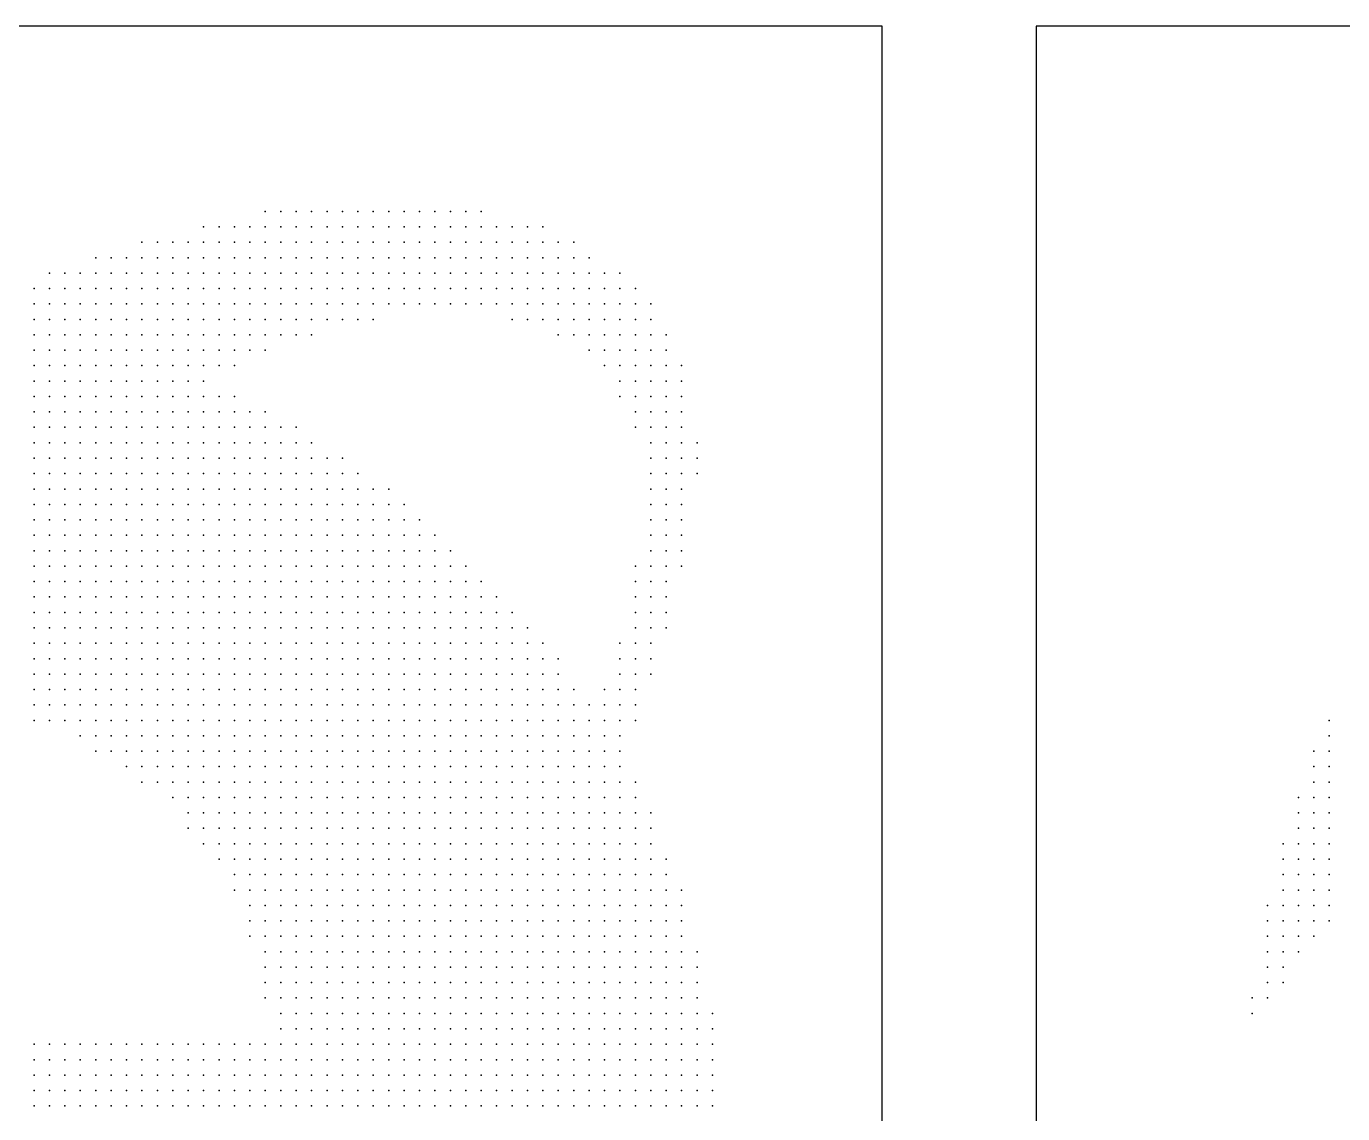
# Model space of a CAD drawing. Header units: millimetres. Extents: x 2848 to 6961, y 1568 to 7914.
# Drawn here: x 3832.8 to 3918.2, y 1649.8 to 1720.3 of the extents above; entities that cross this region are included whole.
import ezdxf

# ---------------------------------------------------------------- set-up
doc = ezdxf.new("R2010")
doc.units = ezdxf.units.MM
doc.header["$PDSIZE"] = -2

msp = doc.modelspace()

# ---------------------------------------------------------------- linework, layer by layer
for points in [[(3748.282, 1580.289), (3888.282, 1580.289), (3888.282, 1720.289), (3748.282, 1720.289)], [(3898.282, 1580.289), (4038.282, 1580.289), (4038.282, 1720.289), (3898.282, 1720.289)]]:
    msp.add_lwpolyline(points, close=True)
at = {"color": 140, "true_color": 0x1fbbec}
for p in [(3848.282, 1708.289), (3849.282, 1708.289), (3850.282, 1708.289), (3851.282, 1708.289), (3852.282, 1708.289), (3853.282, 1708.289), (3854.282, 1708.289), (3855.282, 1708.289), (3856.282, 1708.289), (3857.282, 1708.289), (3858.282, 1708.289), (3859.282, 1708.289), (3860.282, 1708.289), (3861.282, 1708.289), (3862.282, 1708.289), (3844.282, 1707.289), (3845.282, 1707.289), (3846.282, 1707.289), (3847.282, 1707.289), (3848.282, 1707.289), (3849.282, 1707.289), (3850.282, 1707.289), (3851.282, 1707.289), (3852.282, 1707.289), (3853.282, 1707.289), (3854.282, 1707.289), (3855.282, 1707.289), (3856.282, 1707.289), (3857.282, 1707.289), (3858.282, 1707.289), (3859.282, 1707.289), (3860.282, 1707.289), (3861.282, 1707.289), (3862.282, 1707.289), (3863.282, 1707.289), (3864.282, 1707.289), (3865.282, 1707.289), (3866.282, 1707.289), (3840.282, 1706.289), (3841.282, 1706.289), (3842.282, 1706.289), (3843.282, 1706.289), (3844.282, 1706.289), (3845.282, 1706.289), (3846.282, 1706.289), (3847.282, 1706.289), (3848.282, 1706.289), (3849.282, 1706.289), (3850.282, 1706.289), (3851.282, 1706.289), (3852.282, 1706.289), (3853.282, 1706.289), (3854.282, 1706.289), (3855.282, 1706.289), (3856.282, 1706.289), (3857.282, 1706.289), (3858.282, 1706.289), (3859.282, 1706.289), (3860.282, 1706.289), (3861.282, 1706.289), (3862.282, 1706.289), (3863.282, 1706.289), (3864.282, 1706.289), (3865.282, 1706.289), (3866.282, 1706.289), (3867.282, 1706.289), (3868.282, 1706.289), (3837.282, 1705.289), (3838.282, 1705.289), (3839.282, 1705.289), (3840.282, 1705.289), (3841.282, 1705.289), (3842.282, 1705.289), (3843.282, 1705.289), (3844.282, 1705.289), (3845.282, 1705.289), (3846.282, 1705.289), (3847.282, 1705.289), (3848.282, 1705.289), (3849.282, 1705.289), (3850.282, 1705.289), (3851.282, 1705.289), (3852.282, 1705.289), (3853.282, 1705.289), (3854.282, 1705.289), (3855.282, 1705.289), (3856.282, 1705.289), (3857.282, 1705.289), (3858.282, 1705.289), (3859.282, 1705.289), (3860.282, 1705.289), (3861.282, 1705.289), (3862.282, 1705.289), (3863.282, 1705.289), (3864.282, 1705.289), (3865.282, 1705.289), (3866.282, 1705.289), (3867.282, 1705.289), (3868.282, 1705.289), (3869.282, 1705.289), (3834.282, 1704.289), (3835.282, 1704.289), (3836.282, 1704.289), (3837.282, 1704.289), (3838.282, 1704.289), (3839.282, 1704.289), (3840.282, 1704.289), (3841.282, 1704.289), (3842.282, 1704.289), (3843.282, 1704.289), (3844.282, 1704.289), (3845.282, 1704.289), (3846.282, 1704.289), (3847.282, 1704.289), (3848.282, 1704.289), (3849.282, 1704.289), (3850.282, 1704.289), (3851.282, 1704.289), (3852.282, 1704.289), (3853.282, 1704.289), (3854.282, 1704.289), (3855.282, 1704.289), (3856.282, 1704.289), (3857.282, 1704.289), (3858.282, 1704.289), (3859.282, 1704.289), (3860.282, 1704.289), (3861.282, 1704.289), (3862.282, 1704.289), (3863.282, 1704.289), (3864.282, 1704.289), (3865.282, 1704.289), (3866.282, 1704.289), (3867.282, 1704.289), (3868.282, 1704.289), (3869.282, 1704.289), (3870.282, 1704.289), (3871.282, 1704.289), (3833.282, 1703.289), (3834.282, 1703.289), (3835.282, 1703.289), (3836.282, 1703.289), (3837.282, 1703.289), (3838.282, 1703.289), (3839.282, 1703.289), (3840.282, 1703.289), (3841.282, 1703.289), (3842.282, 1703.289), (3843.282, 1703.289), (3844.282, 1703.289), (3845.282, 1703.289), (3846.282, 1703.289), (3847.282, 1703.289), (3848.282, 1703.289), (3849.282, 1703.289), (3850.282, 1703.289), (3851.282, 1703.289), (3852.282, 1703.289), (3853.282, 1703.289), (3854.282, 1703.289), (3855.282, 1703.289), (3856.282, 1703.289), (3857.282, 1703.289), (3858.282, 1703.289), (3859.282, 1703.289), (3860.282, 1703.289), (3861.282, 1703.289), (3862.282, 1703.289), (3863.282, 1703.289), (3864.282, 1703.289), (3865.282, 1703.289), (3866.282, 1703.289), (3867.282, 1703.289), (3868.282, 1703.289), (3869.282, 1703.289), (3870.282, 1703.289), (3871.282, 1703.289), (3872.282, 1703.289), (3833.282, 1702.289), (3834.282, 1702.289), (3835.282, 1702.289), (3836.282, 1702.289), (3837.282, 1702.289), (3838.282, 1702.289), (3839.282, 1702.289), (3840.282, 1702.289), (3841.282, 1702.289), (3842.282, 1702.289), (3843.282, 1702.289), (3844.282, 1702.289), (3845.282, 1702.289), (3846.282, 1702.289), (3847.282, 1702.289), (3848.282, 1702.289), (3849.282, 1702.289), (3850.282, 1702.289), (3851.282, 1702.289), (3852.282, 1702.289), (3853.282, 1702.289), (3854.282, 1702.289), (3855.282, 1702.289), (3856.282, 1702.289), (3857.282, 1702.289), (3858.282, 1702.289), (3859.282, 1702.289), (3860.282, 1702.289), (3861.282, 1702.289), (3862.282, 1702.289), (3863.282, 1702.289), (3864.282, 1702.289), (3865.282, 1702.289), (3866.282, 1702.289), (3867.282, 1702.289), (3868.282, 1702.289), (3869.282, 1702.289), (3870.282, 1702.289), (3871.282, 1702.289), (3872.282, 1702.289), (3873.282, 1702.289), (3833.282, 1701.289), (3834.282, 1701.289), (3835.282, 1701.289), (3836.282, 1701.289), (3837.282, 1701.289), (3838.282, 1701.289), (3839.282, 1701.289), (3840.282, 1701.289), (3841.282, 1701.289), (3842.282, 1701.289), (3843.282, 1701.289), (3844.282, 1701.289), (3845.282, 1701.289), (3846.282, 1701.289), (3847.282, 1701.289), (3848.282, 1701.289), (3849.282, 1701.289), (3850.282, 1701.289), (3851.282, 1701.289), (3852.282, 1701.289), (3853.282, 1701.289), (3854.282, 1701.289), (3855.282, 1701.289), (3864.282, 1701.289), (3865.282, 1701.289), (3866.282, 1701.289), (3867.282, 1701.289), (3868.282, 1701.289), (3869.282, 1701.289), (3870.282, 1701.289), (3871.282, 1701.289), (3872.282, 1701.289), (3873.282, 1701.289), (3833.282, 1700.289), (3834.282, 1700.289), (3835.282, 1700.289), (3836.282, 1700.289), (3837.282, 1700.289), (3838.282, 1700.289), (3839.282, 1700.289), (3840.282, 1700.289), (3841.282, 1700.289), (3842.282, 1700.289), (3843.282, 1700.289), (3844.282, 1700.289), (3845.282, 1700.289), (3846.282, 1700.289), (3847.282, 1700.289), (3848.282, 1700.289), (3849.282, 1700.289), (3850.282, 1700.289), (3851.282, 1700.289), (3867.282, 1700.289), (3868.282, 1700.289), (3869.282, 1700.289), (3870.282, 1700.289), (3871.282, 1700.289), (3872.282, 1700.289), (3873.282, 1700.289), (3874.282, 1700.289), (3833.282, 1699.289), (3834.282, 1699.289), (3835.282, 1699.289), (3836.282, 1699.289), (3837.282, 1699.289), (3838.282, 1699.289), (3839.282, 1699.289), (3840.282, 1699.289), (3841.282, 1699.289), (3842.282, 1699.289), (3843.282, 1699.289), (3844.282, 1699.289), (3845.282, 1699.289), (3846.282, 1699.289), (3847.282, 1699.289), (3848.282, 1699.289), (3869.282, 1699.289), (3870.282, 1699.289), (3871.282, 1699.289), (3872.282, 1699.289), (3873.282, 1699.289), (3874.282, 1699.289), (3833.282, 1698.289), (3834.282, 1698.289), (3835.282, 1698.289), (3836.282, 1698.289), (3837.282, 1698.289), (3838.282, 1698.289), (3839.282, 1698.289), (3840.282, 1698.289), (3841.282, 1698.289), (3842.282, 1698.289), (3843.282, 1698.289), (3844.282, 1698.289), (3845.282, 1698.289), (3846.282, 1698.289), (3870.282, 1698.289), (3871.282, 1698.289), (3872.282, 1698.289), (3873.282, 1698.289), (3874.282, 1698.289), (3875.282, 1698.289), (3833.282, 1697.289), (3834.282, 1697.289), (3835.282, 1697.289), (3836.282, 1697.289), (3837.282, 1697.289), (3838.282, 1697.289), (3839.282, 1697.289), (3840.282, 1697.289), (3841.282, 1697.289), (3842.282, 1697.289), (3843.282, 1697.289), (3844.282, 1697.289), (3871.282, 1697.289), (3872.282, 1697.289), (3873.282, 1697.289), (3874.282, 1697.289), (3875.282, 1697.289), (3833.282, 1696.289), (3834.282, 1696.289), (3835.282, 1696.289), (3836.282, 1696.289), (3837.282, 1696.289), (3838.282, 1696.289), (3839.282, 1696.289), (3840.282, 1696.289), (3841.282, 1696.289), (3842.282, 1696.289), (3843.282, 1696.289), (3844.282, 1696.289), (3845.282, 1696.289), (3846.282, 1696.289), (3871.282, 1696.289), (3872.282, 1696.289), (3873.282, 1696.289), (3874.282, 1696.289), (3875.282, 1696.289), (3833.282, 1695.289), (3834.282, 1695.289), (3835.282, 1695.289), (3836.282, 1695.289), (3837.282, 1695.289), (3838.282, 1695.289), (3839.282, 1695.289), (3840.282, 1695.289), (3841.282, 1695.289), (3842.282, 1695.289), (3843.282, 1695.289), (3844.282, 1695.289), (3845.282, 1695.289), (3846.282, 1695.289), (3847.282, 1695.289), (3848.282, 1695.289), (3872.282, 1695.289), (3873.282, 1695.289), (3874.282, 1695.289), (3875.282, 1695.289), (3833.282, 1694.289), (3834.282, 1694.289), (3835.282, 1694.289), (3836.282, 1694.289), (3837.282, 1694.289), (3838.282, 1694.289), (3839.282, 1694.289), (3840.282, 1694.289), (3841.282, 1694.289), (3842.282, 1694.289), (3843.282, 1694.289), (3844.282, 1694.289), (3845.282, 1694.289), (3846.282, 1694.289), (3847.282, 1694.289), (3848.282, 1694.289), (3849.282, 1694.289), (3850.282, 1694.289), (3872.282, 1694.289), (3873.282, 1694.289), (3874.282, 1694.289), (3875.282, 1694.289), (3833.282, 1693.289), (3834.282, 1693.289), (3835.282, 1693.289), (3836.282, 1693.289), (3837.282, 1693.289), (3838.282, 1693.289), (3839.282, 1693.289), (3840.282, 1693.289), (3841.282, 1693.289), (3842.282, 1693.289), (3843.282, 1693.289), (3844.282, 1693.289), (3845.282, 1693.289), (3846.282, 1693.289), (3847.282, 1693.289), (3848.282, 1693.289), (3849.282, 1693.289), (3850.282, 1693.289), (3851.282, 1693.289), (3873.282, 1693.289), (3874.282, 1693.289), (3875.282, 1693.289), (3876.282, 1693.289), (3833.282, 1692.289), (3834.282, 1692.289), (3835.282, 1692.289), (3836.282, 1692.289), (3837.282, 1692.289), (3838.282, 1692.289), (3839.282, 1692.289), (3840.282, 1692.289), (3841.282, 1692.289), (3842.282, 1692.289), (3843.282, 1692.289), (3844.282, 1692.289), (3845.282, 1692.289), (3846.282, 1692.289), (3847.282, 1692.289), (3848.282, 1692.289), (3849.282, 1692.289), (3850.282, 1692.289), (3851.282, 1692.289), (3852.282, 1692.289), (3853.282, 1692.289), (3873.282, 1692.289), (3874.282, 1692.289), (3875.282, 1692.289), (3876.282, 1692.289), (3833.282, 1691.289), (3834.282, 1691.289), (3835.282, 1691.289), (3836.282, 1691.289), (3837.282, 1691.289), (3838.282, 1691.289), (3839.282, 1691.289), (3840.282, 1691.289), (3841.282, 1691.289), (3842.282, 1691.289), (3843.282, 1691.289), (3844.282, 1691.289), (3845.282, 1691.289), (3846.282, 1691.289), (3847.282, 1691.289), (3848.282, 1691.289), (3849.282, 1691.289), (3850.282, 1691.289), (3851.282, 1691.289), (3852.282, 1691.289), (3853.282, 1691.289), (3854.282, 1691.289), (3873.282, 1691.289), (3874.282, 1691.289), (3875.282, 1691.289), (3876.282, 1691.289), (3833.282, 1690.289), (3834.282, 1690.289), (3835.282, 1690.289), (3836.282, 1690.289), (3837.282, 1690.289), (3838.282, 1690.289), (3839.282, 1690.289), (3840.282, 1690.289), (3841.282, 1690.289), (3842.282, 1690.289), (3843.282, 1690.289), (3844.282, 1690.289), (3845.282, 1690.289), (3846.282, 1690.289), (3847.282, 1690.289), (3848.282, 1690.289), (3849.282, 1690.289), (3850.282, 1690.289), (3851.282, 1690.289), (3852.282, 1690.289), (3853.282, 1690.289), (3854.282, 1690.289), (3855.282, 1690.289), (3856.282, 1690.289), (3873.282, 1690.289), (3874.282, 1690.289), (3875.282, 1690.289), (3833.282, 1689.289), (3834.282, 1689.289), (3835.282, 1689.289), (3836.282, 1689.289), (3837.282, 1689.289), (3838.282, 1689.289), (3839.282, 1689.289), (3840.282, 1689.289), (3841.282, 1689.289), (3842.282, 1689.289), (3843.282, 1689.289), (3844.282, 1689.289), (3845.282, 1689.289), (3846.282, 1689.289), (3847.282, 1689.289), (3848.282, 1689.289), (3849.282, 1689.289), (3850.282, 1689.289), (3851.282, 1689.289), (3852.282, 1689.289), (3853.282, 1689.289), (3854.282, 1689.289), (3855.282, 1689.289), (3856.282, 1689.289), (3857.282, 1689.289), (3873.282, 1689.289), (3874.282, 1689.289), (3875.282, 1689.289), (3833.282, 1688.289), (3834.282, 1688.289), (3835.282, 1688.289), (3836.282, 1688.289), (3837.282, 1688.289), (3838.282, 1688.289), (3839.282, 1688.289), (3840.282, 1688.289), (3841.282, 1688.289), (3842.282, 1688.289), (3843.282, 1688.289), (3844.282, 1688.289), (3845.282, 1688.289), (3846.282, 1688.289), (3847.282, 1688.289), (3848.282, 1688.289), (3849.282, 1688.289), (3850.282, 1688.289), (3851.282, 1688.289), (3852.282, 1688.289), (3853.282, 1688.289), (3854.282, 1688.289), (3855.282, 1688.289), (3856.282, 1688.289), (3857.282, 1688.289), (3858.282, 1688.289), (3873.282, 1688.289), (3874.282, 1688.289), (3875.282, 1688.289), (3833.282, 1687.289), (3834.282, 1687.289), (3835.282, 1687.289), (3836.282, 1687.289), (3837.282, 1687.289), (3838.282, 1687.289), (3839.282, 1687.289), (3840.282, 1687.289), (3841.282, 1687.289), (3842.282, 1687.289), (3843.282, 1687.289), (3844.282, 1687.289), (3845.282, 1687.289), (3846.282, 1687.289), (3847.282, 1687.289), (3848.282, 1687.289), (3849.282, 1687.289), (3850.282, 1687.289), (3851.282, 1687.289), (3852.282, 1687.289), (3853.282, 1687.289), (3854.282, 1687.289), (3855.282, 1687.289), (3856.282, 1687.289), (3857.282, 1687.289), (3858.282, 1687.289), (3859.282, 1687.289), (3873.282, 1687.289), (3874.282, 1687.289), (3875.282, 1687.289), (3833.282, 1686.289), (3834.282, 1686.289), (3835.282, 1686.289), (3836.282, 1686.289), (3837.282, 1686.289), (3838.282, 1686.289), (3839.282, 1686.289), (3840.282, 1686.289), (3841.282, 1686.289), (3842.282, 1686.289), (3843.282, 1686.289), (3844.282, 1686.289), (3845.282, 1686.289), (3846.282, 1686.289), (3847.282, 1686.289), (3848.282, 1686.289), (3849.282, 1686.289), (3850.282, 1686.289), (3851.282, 1686.289), (3852.282, 1686.289), (3853.282, 1686.289), (3854.282, 1686.289), (3855.282, 1686.289), (3856.282, 1686.289), (3857.282, 1686.289), (3858.282, 1686.289), (3859.282, 1686.289), (3860.282, 1686.289), (3873.282, 1686.289), (3874.282, 1686.289), (3875.282, 1686.289), (3833.282, 1685.289), (3834.282, 1685.289), (3835.282, 1685.289), (3836.282, 1685.289), (3837.282, 1685.289), (3838.282, 1685.289), (3839.282, 1685.289), (3840.282, 1685.289), (3841.282, 1685.289), (3842.282, 1685.289), (3843.282, 1685.289), (3844.282, 1685.289), (3845.282, 1685.289), (3846.282, 1685.289), (3847.282, 1685.289), (3848.282, 1685.289), (3849.282, 1685.289), (3850.282, 1685.289), (3851.282, 1685.289), (3852.282, 1685.289), (3853.282, 1685.289), (3854.282, 1685.289), (3855.282, 1685.289), (3856.282, 1685.289), (3857.282, 1685.289), (3858.282, 1685.289), (3859.282, 1685.289), (3860.282, 1685.289), (3861.282, 1685.289), (3872.282, 1685.289), (3873.282, 1685.289), (3874.282, 1685.289), (3875.282, 1685.289), (3833.282, 1684.289), (3834.282, 1684.289), (3835.282, 1684.289), (3836.282, 1684.289), (3837.282, 1684.289), (3838.282, 1684.289), (3839.282, 1684.289), (3840.282, 1684.289), (3841.282, 1684.289), (3842.282, 1684.289), (3843.282, 1684.289), (3844.282, 1684.289), (3845.282, 1684.289), (3846.282, 1684.289), (3847.282, 1684.289), (3848.282, 1684.289), (3849.282, 1684.289), (3850.282, 1684.289), (3851.282, 1684.289), (3852.282, 1684.289), (3853.282, 1684.289), (3854.282, 1684.289), (3855.282, 1684.289), (3856.282, 1684.289), (3857.282, 1684.289), (3858.282, 1684.289), (3859.282, 1684.289), (3860.282, 1684.289), (3861.282, 1684.289), (3862.282, 1684.289), (3872.282, 1684.289), (3873.282, 1684.289), (3874.282, 1684.289), (3833.282, 1683.289), (3834.282, 1683.289), (3835.282, 1683.289), (3836.282, 1683.289), (3837.282, 1683.289), (3838.282, 1683.289), (3839.282, 1683.289), (3840.282, 1683.289), (3841.282, 1683.289), (3842.282, 1683.289), (3843.282, 1683.289), (3844.282, 1683.289), (3845.282, 1683.289), (3846.282, 1683.289), (3847.282, 1683.289), (3848.282, 1683.289), (3849.282, 1683.289), (3850.282, 1683.289), (3851.282, 1683.289), (3852.282, 1683.289), (3853.282, 1683.289), (3854.282, 1683.289), (3855.282, 1683.289), (3856.282, 1683.289), (3857.282, 1683.289), (3858.282, 1683.289), (3859.282, 1683.289), (3860.282, 1683.289), (3861.282, 1683.289), (3862.282, 1683.289), (3863.282, 1683.289), (3872.282, 1683.289), (3873.282, 1683.289), (3874.282, 1683.289), (3833.282, 1682.289), (3834.282, 1682.289), (3835.282, 1682.289), (3836.282, 1682.289), (3837.282, 1682.289), (3838.282, 1682.289), (3839.282, 1682.289), (3840.282, 1682.289), (3841.282, 1682.289), (3842.282, 1682.289), (3843.282, 1682.289), (3844.282, 1682.289), (3845.282, 1682.289), (3846.282, 1682.289), (3847.282, 1682.289), (3848.282, 1682.289), (3849.282, 1682.289), (3850.282, 1682.289), (3851.282, 1682.289), (3852.282, 1682.289), (3853.282, 1682.289), (3854.282, 1682.289), (3855.282, 1682.289), (3856.282, 1682.289), (3857.282, 1682.289), (3858.282, 1682.289), (3859.282, 1682.289), (3860.282, 1682.289), (3861.282, 1682.289), (3862.282, 1682.289), (3863.282, 1682.289), (3864.282, 1682.289), (3872.282, 1682.289), (3873.282, 1682.289), (3874.282, 1682.289), (3833.282, 1681.289), (3834.282, 1681.289), (3835.282, 1681.289), (3836.282, 1681.289), (3837.282, 1681.289), (3838.282, 1681.289), (3839.282, 1681.289), (3840.282, 1681.289), (3841.282, 1681.289), (3842.282, 1681.289), (3843.282, 1681.289), (3844.282, 1681.289), (3845.282, 1681.289), (3846.282, 1681.289), (3847.282, 1681.289), (3848.282, 1681.289), (3849.282, 1681.289), (3850.282, 1681.289), (3851.282, 1681.289), (3852.282, 1681.289), (3853.282, 1681.289), (3854.282, 1681.289), (3855.282, 1681.289), (3856.282, 1681.289), (3857.282, 1681.289), (3858.282, 1681.289), (3859.282, 1681.289), (3860.282, 1681.289), (3861.282, 1681.289), (3862.282, 1681.289), (3863.282, 1681.289), (3864.282, 1681.289), (3865.282, 1681.289), (3872.282, 1681.289), (3873.282, 1681.289), (3874.282, 1681.289), (3833.282, 1680.289), (3834.282, 1680.289), (3835.282, 1680.289), (3836.282, 1680.289), (3837.282, 1680.289), (3838.282, 1680.289), (3839.282, 1680.289), (3840.282, 1680.289), (3841.282, 1680.289), (3842.282, 1680.289), (3843.282, 1680.289), (3844.282, 1680.289), (3845.282, 1680.289), (3846.282, 1680.289), (3847.282, 1680.289), (3848.282, 1680.289), (3849.282, 1680.289), (3850.282, 1680.289), (3851.282, 1680.289), (3852.282, 1680.289), (3853.282, 1680.289), (3854.282, 1680.289), (3855.282, 1680.289), (3856.282, 1680.289), (3857.282, 1680.289), (3858.282, 1680.289), (3859.282, 1680.289), (3860.282, 1680.289), (3861.282, 1680.289), (3862.282, 1680.289), (3863.282, 1680.289), (3864.282, 1680.289), (3865.282, 1680.289), (3866.282, 1680.289), (3871.282, 1680.289), (3872.282, 1680.289), (3873.282, 1680.289), (3833.282, 1679.289), (3834.282, 1679.289), (3835.282, 1679.289), (3836.282, 1679.289), (3837.282, 1679.289), (3838.282, 1679.289), (3839.282, 1679.289), (3840.282, 1679.289), (3841.282, 1679.289), (3842.282, 1679.289), (3843.282, 1679.289), (3844.282, 1679.289), (3845.282, 1679.289), (3846.282, 1679.289), (3847.282, 1679.289), (3848.282, 1679.289), (3849.282, 1679.289), (3850.282, 1679.289), (3851.282, 1679.289), (3852.282, 1679.289), (3853.282, 1679.289), (3854.282, 1679.289), (3855.282, 1679.289), (3856.282, 1679.289), (3857.282, 1679.289), (3858.282, 1679.289), (3859.282, 1679.289), (3860.282, 1679.289), (3861.282, 1679.289), (3862.282, 1679.289), (3863.282, 1679.289), (3864.282, 1679.289), (3865.282, 1679.289), (3866.282, 1679.289), (3867.282, 1679.289), (3871.282, 1679.289), (3872.282, 1679.289), (3873.282, 1679.289), (3833.282, 1678.289), (3834.282, 1678.289), (3835.282, 1678.289), (3836.282, 1678.289), (3837.282, 1678.289), (3838.282, 1678.289), (3839.282, 1678.289), (3840.282, 1678.289), (3841.282, 1678.289), (3842.282, 1678.289), (3843.282, 1678.289), (3844.282, 1678.289), (3845.282, 1678.289), (3846.282, 1678.289), (3847.282, 1678.289), (3848.282, 1678.289), (3849.282, 1678.289), (3850.282, 1678.289), (3851.282, 1678.289), (3852.282, 1678.289), (3853.282, 1678.289), (3854.282, 1678.289), (3855.282, 1678.289), (3856.282, 1678.289), (3857.282, 1678.289), (3858.282, 1678.289), (3859.282, 1678.289), (3860.282, 1678.289), (3861.282, 1678.289), (3862.282, 1678.289), (3863.282, 1678.289), (3864.282, 1678.289), (3865.282, 1678.289), (3866.282, 1678.289), (3867.282, 1678.289), (3871.282, 1678.289), (3872.282, 1678.289), (3873.282, 1678.289), (3833.282, 1677.289), (3834.282, 1677.289), (3835.282, 1677.289), (3836.282, 1677.289), (3837.282, 1677.289), (3838.282, 1677.289), (3839.282, 1677.289), (3840.282, 1677.289), (3841.282, 1677.289), (3842.282, 1677.289), (3843.282, 1677.289), (3844.282, 1677.289), (3845.282, 1677.289), (3846.282, 1677.289), (3847.282, 1677.289), (3848.282, 1677.289), (3849.282, 1677.289), (3850.282, 1677.289), (3851.282, 1677.289), (3852.282, 1677.289), (3853.282, 1677.289), (3854.282, 1677.289), (3855.282, 1677.289), (3856.282, 1677.289), (3857.282, 1677.289), (3858.282, 1677.289), (3859.282, 1677.289), (3860.282, 1677.289), (3861.282, 1677.289), (3862.282, 1677.289), (3863.282, 1677.289), (3864.282, 1677.289), (3865.282, 1677.289), (3866.282, 1677.289), (3867.282, 1677.289), (3868.282, 1677.289), (3870.282, 1677.289), (3871.282, 1677.289), (3872.282, 1677.289), (3833.282, 1676.289), (3834.282, 1676.289), (3835.282, 1676.289), (3836.282, 1676.289), (3837.282, 1676.289), (3838.282, 1676.289), (3839.282, 1676.289), (3840.282, 1676.289), (3841.282, 1676.289), (3842.282, 1676.289), (3843.282, 1676.289), (3844.282, 1676.289), (3845.282, 1676.289), (3846.282, 1676.289), (3847.282, 1676.289), (3848.282, 1676.289), (3849.282, 1676.289), (3850.282, 1676.289), (3851.282, 1676.289), (3852.282, 1676.289), (3853.282, 1676.289), (3854.282, 1676.289), (3855.282, 1676.289), (3856.282, 1676.289), (3857.282, 1676.289), (3858.282, 1676.289), (3859.282, 1676.289), (3860.282, 1676.289), (3861.282, 1676.289), (3862.282, 1676.289), (3863.282, 1676.289), (3864.282, 1676.289), (3865.282, 1676.289), (3866.282, 1676.289), (3867.282, 1676.289), (3868.282, 1676.289), (3869.282, 1676.289), (3870.282, 1676.289), (3871.282, 1676.289), (3872.282, 1676.289), (3833.282, 1675.289), (3834.282, 1675.289), (3835.282, 1675.289), (3836.282, 1675.289), (3837.282, 1675.289), (3838.282, 1675.289), (3839.282, 1675.289), (3840.282, 1675.289), (3841.282, 1675.289), (3842.282, 1675.289), (3843.282, 1675.289), (3844.282, 1675.289), (3845.282, 1675.289), (3846.282, 1675.289), (3847.282, 1675.289), (3848.282, 1675.289), (3849.282, 1675.289), (3850.282, 1675.289), (3851.282, 1675.289), (3852.282, 1675.289), (3853.282, 1675.289), (3854.282, 1675.289), (3855.282, 1675.289), (3856.282, 1675.289), (3857.282, 1675.289), (3858.282, 1675.289), (3859.282, 1675.289), (3860.282, 1675.289), (3861.282, 1675.289), (3862.282, 1675.289), (3863.282, 1675.289), (3864.282, 1675.289), (3865.282, 1675.289), (3866.282, 1675.289), (3867.282, 1675.289), (3868.282, 1675.289), (3869.282, 1675.289), (3870.282, 1675.289), (3871.282, 1675.289), (3872.282, 1675.289), (3836.282, 1674.289), (3837.282, 1674.289), (3838.282, 1674.289), (3839.282, 1674.289), (3840.282, 1674.289), (3841.282, 1674.289), (3842.282, 1674.289), (3843.282, 1674.289), (3844.282, 1674.289), (3845.282, 1674.289), (3846.282, 1674.289), (3847.282, 1674.289), (3848.282, 1674.289), (3849.282, 1674.289), (3850.282, 1674.289), (3851.282, 1674.289), (3852.282, 1674.289), (3853.282, 1674.289), (3854.282, 1674.289), (3855.282, 1674.289), (3856.282, 1674.289), (3857.282, 1674.289), (3858.282, 1674.289), (3859.282, 1674.289), (3860.282, 1674.289), (3861.282, 1674.289), (3862.282, 1674.289), (3863.282, 1674.289), (3864.282, 1674.289), (3865.282, 1674.289), (3866.282, 1674.289), (3867.282, 1674.289), (3868.282, 1674.289), (3869.282, 1674.289), (3870.282, 1674.289), (3871.282, 1674.289), (3837.282, 1673.289), (3838.282, 1673.289), (3839.282, 1673.289), (3840.282, 1673.289), (3841.282, 1673.289), (3842.282, 1673.289), (3843.282, 1673.289), (3844.282, 1673.289), (3845.282, 1673.289), (3846.282, 1673.289), (3847.282, 1673.289), (3848.282, 1673.289), (3849.282, 1673.289), (3850.282, 1673.289), (3851.282, 1673.289), (3852.282, 1673.289), (3853.282, 1673.289), (3854.282, 1673.289), (3855.282, 1673.289), (3856.282, 1673.289), (3857.282, 1673.289), (3858.282, 1673.289), (3859.282, 1673.289), (3860.282, 1673.289), (3861.282, 1673.289), (3862.282, 1673.289), (3863.282, 1673.289), (3864.282, 1673.289), (3865.282, 1673.289), (3866.282, 1673.289), (3867.282, 1673.289), (3868.282, 1673.289), (3869.282, 1673.289), (3870.282, 1673.289), (3871.282, 1673.289), (3839.282, 1672.289), (3840.282, 1672.289), (3841.282, 1672.289), (3842.282, 1672.289), (3843.282, 1672.289), (3844.282, 1672.289), (3845.282, 1672.289), (3846.282, 1672.289), (3847.282, 1672.289), (3848.282, 1672.289), (3849.282, 1672.289), (3850.282, 1672.289), (3851.282, 1672.289), (3852.282, 1672.289), (3853.282, 1672.289), (3854.282, 1672.289), (3855.282, 1672.289), (3856.282, 1672.289), (3857.282, 1672.289), (3858.282, 1672.289), (3859.282, 1672.289), (3860.282, 1672.289), (3861.282, 1672.289), (3862.282, 1672.289), (3863.282, 1672.289), (3864.282, 1672.289), (3865.282, 1672.289), (3866.282, 1672.289), (3867.282, 1672.289), (3868.282, 1672.289), (3869.282, 1672.289), (3870.282, 1672.289), (3871.282, 1672.289), (3840.282, 1671.289), (3841.282, 1671.289), (3842.282, 1671.289), (3843.282, 1671.289), (3844.282, 1671.289), (3845.282, 1671.289), (3846.282, 1671.289), (3847.282, 1671.289), (3848.282, 1671.289), (3849.282, 1671.289), (3850.282, 1671.289), (3851.282, 1671.289), (3852.282, 1671.289), (3853.282, 1671.289), (3854.282, 1671.289), (3855.282, 1671.289), (3856.282, 1671.289), (3857.282, 1671.289), (3858.282, 1671.289), (3859.282, 1671.289), (3860.282, 1671.289), (3861.282, 1671.289), (3862.282, 1671.289), (3863.282, 1671.289), (3864.282, 1671.289), (3865.282, 1671.289), (3866.282, 1671.289), (3867.282, 1671.289), (3868.282, 1671.289), (3869.282, 1671.289), (3870.282, 1671.289), (3871.282, 1671.289), (3872.282, 1671.289), (3842.282, 1670.289), (3843.282, 1670.289), (3844.282, 1670.289), (3845.282, 1670.289), (3846.282, 1670.289), (3847.282, 1670.289), (3848.282, 1670.289), (3849.282, 1670.289), (3850.282, 1670.289), (3851.282, 1670.289), (3852.282, 1670.289), (3853.282, 1670.289), (3854.282, 1670.289), (3855.282, 1670.289), (3856.282, 1670.289), (3857.282, 1670.289), (3858.282, 1670.289), (3859.282, 1670.289), (3860.282, 1670.289), (3861.282, 1670.289), (3862.282, 1670.289), (3863.282, 1670.289), (3864.282, 1670.289), (3865.282, 1670.289), (3866.282, 1670.289), (3867.282, 1670.289), (3868.282, 1670.289), (3869.282, 1670.289), (3870.282, 1670.289), (3871.282, 1670.289), (3872.282, 1670.289), (3843.282, 1669.289), (3844.282, 1669.289), (3845.282, 1669.289), (3846.282, 1669.289), (3847.282, 1669.289), (3848.282, 1669.289), (3849.282, 1669.289), (3850.282, 1669.289), (3851.282, 1669.289), (3852.282, 1669.289), (3853.282, 1669.289), (3854.282, 1669.289), (3855.282, 1669.289), (3856.282, 1669.289), (3857.282, 1669.289), (3858.282, 1669.289), (3859.282, 1669.289), (3860.282, 1669.289), (3861.282, 1669.289), (3862.282, 1669.289), (3863.282, 1669.289), (3864.282, 1669.289), (3865.282, 1669.289), (3866.282, 1669.289), (3867.282, 1669.289), (3868.282, 1669.289), (3869.282, 1669.289), (3870.282, 1669.289), (3871.282, 1669.289), (3872.282, 1669.289), (3873.282, 1669.289), (3843.282, 1668.289), (3844.282, 1668.289), (3845.282, 1668.289), (3846.282, 1668.289), (3847.282, 1668.289), (3848.282, 1668.289), (3849.282, 1668.289), (3850.282, 1668.289), (3851.282, 1668.289), (3852.282, 1668.289), (3853.282, 1668.289), (3854.282, 1668.289), (3855.282, 1668.289), (3856.282, 1668.289), (3857.282, 1668.289), (3858.282, 1668.289), (3859.282, 1668.289), (3860.282, 1668.289), (3861.282, 1668.289), (3862.282, 1668.289), (3863.282, 1668.289), (3864.282, 1668.289), (3865.282, 1668.289), (3866.282, 1668.289), (3867.282, 1668.289), (3868.282, 1668.289), (3869.282, 1668.289), (3870.282, 1668.289), (3871.282, 1668.289), (3872.282, 1668.289), (3873.282, 1668.289), (3844.282, 1667.289), (3845.282, 1667.289), (3846.282, 1667.289), (3847.282, 1667.289), (3848.282, 1667.289), (3849.282, 1667.289), (3850.282, 1667.289), (3851.282, 1667.289), (3852.282, 1667.289), (3853.282, 1667.289), (3854.282, 1667.289), (3855.282, 1667.289), (3856.282, 1667.289), (3857.282, 1667.289), (3858.282, 1667.289), (3859.282, 1667.289), (3860.282, 1667.289), (3861.282, 1667.289), (3862.282, 1667.289), (3863.282, 1667.289), (3864.282, 1667.289), (3865.282, 1667.289), (3866.282, 1667.289), (3867.282, 1667.289), (3868.282, 1667.289), (3869.282, 1667.289), (3870.282, 1667.289), (3871.282, 1667.289), (3872.282, 1667.289), (3873.282, 1667.289), (3845.282, 1666.289), (3846.282, 1666.289), (3847.282, 1666.289), (3848.282, 1666.289), (3849.282, 1666.289), (3850.282, 1666.289), (3851.282, 1666.289), (3852.282, 1666.289), (3853.282, 1666.289), (3854.282, 1666.289), (3855.282, 1666.289), (3856.282, 1666.289), (3857.282, 1666.289), (3858.282, 1666.289), (3859.282, 1666.289), (3860.282, 1666.289), (3861.282, 1666.289), (3862.282, 1666.289), (3863.282, 1666.289), (3864.282, 1666.289), (3865.282, 1666.289), (3866.282, 1666.289), (3867.282, 1666.289), (3868.282, 1666.289), (3869.282, 1666.289), (3870.282, 1666.289), (3871.282, 1666.289), (3872.282, 1666.289), (3873.282, 1666.289), (3874.282, 1666.289), (3846.282, 1665.289), (3847.282, 1665.289), (3848.282, 1665.289), (3849.282, 1665.289), (3850.282, 1665.289), (3851.282, 1665.289), (3852.282, 1665.289), (3853.282, 1665.289), (3854.282, 1665.289), (3855.282, 1665.289), (3856.282, 1665.289), (3857.282, 1665.289), (3858.282, 1665.289), (3859.282, 1665.289), (3860.282, 1665.289), (3861.282, 1665.289), (3862.282, 1665.289), (3863.282, 1665.289), (3864.282, 1665.289), (3865.282, 1665.289), (3866.282, 1665.289), (3867.282, 1665.289), (3868.282, 1665.289), (3869.282, 1665.289), (3870.282, 1665.289), (3871.282, 1665.289), (3872.282, 1665.289), (3873.282, 1665.289), (3874.282, 1665.289), (3846.282, 1664.289), (3847.282, 1664.289), (3848.282, 1664.289), (3849.282, 1664.289), (3850.282, 1664.289), (3851.282, 1664.289), (3852.282, 1664.289), (3853.282, 1664.289), (3854.282, 1664.289), (3855.282, 1664.289), (3856.282, 1664.289), (3857.282, 1664.289), (3858.282, 1664.289), (3859.282, 1664.289), (3860.282, 1664.289), (3861.282, 1664.289), (3862.282, 1664.289), (3863.282, 1664.289), (3864.282, 1664.289), (3865.282, 1664.289), (3866.282, 1664.289), (3867.282, 1664.289), (3868.282, 1664.289), (3869.282, 1664.289), (3870.282, 1664.289), (3871.282, 1664.289), (3872.282, 1664.289), (3873.282, 1664.289), (3874.282, 1664.289), (3875.282, 1664.289), (3847.282, 1663.289), (3848.282, 1663.289), (3849.282, 1663.289), (3850.282, 1663.289), (3851.282, 1663.289), (3852.282, 1663.289), (3853.282, 1663.289), (3854.282, 1663.289), (3855.282, 1663.289), (3856.282, 1663.289), (3857.282, 1663.289), (3858.282, 1663.289), (3859.282, 1663.289), (3860.282, 1663.289), (3861.282, 1663.289), (3862.282, 1663.289), (3863.282, 1663.289), (3864.282, 1663.289), (3865.282, 1663.289), (3866.282, 1663.289), (3867.282, 1663.289), (3868.282, 1663.289), (3869.282, 1663.289), (3870.282, 1663.289), (3871.282, 1663.289), (3872.282, 1663.289), (3873.282, 1663.289), (3874.282, 1663.289), (3875.282, 1663.289), (3847.282, 1662.289), (3848.282, 1662.289), (3849.282, 1662.289), (3850.282, 1662.289), (3851.282, 1662.289), (3852.282, 1662.289), (3853.282, 1662.289), (3854.282, 1662.289), (3855.282, 1662.289), (3856.282, 1662.289), (3857.282, 1662.289), (3858.282, 1662.289), (3859.282, 1662.289), (3860.282, 1662.289), (3861.282, 1662.289), (3862.282, 1662.289), (3863.282, 1662.289), (3864.282, 1662.289), (3865.282, 1662.289), (3866.282, 1662.289), (3867.282, 1662.289), (3868.282, 1662.289), (3869.282, 1662.289), (3870.282, 1662.289), (3871.282, 1662.289), (3872.282, 1662.289), (3873.282, 1662.289), (3874.282, 1662.289), (3875.282, 1662.289), (3847.282, 1661.289), (3848.282, 1661.289), (3849.282, 1661.289), (3850.282, 1661.289), (3851.282, 1661.289), (3852.282, 1661.289), (3853.282, 1661.289), (3854.282, 1661.289), (3855.282, 1661.289), (3856.282, 1661.289), (3857.282, 1661.289), (3858.282, 1661.289), (3859.282, 1661.289), (3860.282, 1661.289), (3861.282, 1661.289), (3862.282, 1661.289), (3863.282, 1661.289), (3864.282, 1661.289), (3865.282, 1661.289), (3866.282, 1661.289), (3867.282, 1661.289), (3868.282, 1661.289), (3869.282, 1661.289), (3870.282, 1661.289), (3871.282, 1661.289), (3872.282, 1661.289), (3873.282, 1661.289), (3874.282, 1661.289), (3875.282, 1661.289), (3848.282, 1660.289), (3849.282, 1660.289), (3850.282, 1660.289), (3851.282, 1660.289), (3852.282, 1660.289), (3853.282, 1660.289), (3854.282, 1660.289), (3855.282, 1660.289), (3856.282, 1660.289), (3857.282, 1660.289), (3858.282, 1660.289), (3859.282, 1660.289), (3860.282, 1660.289), (3861.282, 1660.289), (3862.282, 1660.289), (3863.282, 1660.289), (3864.282, 1660.289), (3865.282, 1660.289), (3866.282, 1660.289), (3867.282, 1660.289), (3868.282, 1660.289), (3869.282, 1660.289), (3870.282, 1660.289), (3871.282, 1660.289), (3872.282, 1660.289), (3873.282, 1660.289), (3874.282, 1660.289), (3875.282, 1660.289), (3876.282, 1660.289), (3848.282, 1659.289), (3849.282, 1659.289), (3850.282, 1659.289), (3851.282, 1659.289), (3852.282, 1659.289), (3853.282, 1659.289), (3854.282, 1659.289), (3855.282, 1659.289), (3856.282, 1659.289), (3857.282, 1659.289), (3858.282, 1659.289), (3859.282, 1659.289), (3860.282, 1659.289), (3861.282, 1659.289), (3862.282, 1659.289), (3863.282, 1659.289), (3864.282, 1659.289), (3865.282, 1659.289), (3866.282, 1659.289), (3867.282, 1659.289), (3868.282, 1659.289), (3869.282, 1659.289), (3870.282, 1659.289), (3871.282, 1659.289), (3872.282, 1659.289), (3873.282, 1659.289), (3874.282, 1659.289), (3875.282, 1659.289), (3876.282, 1659.289), (3848.282, 1658.289), (3849.282, 1658.289), (3850.282, 1658.289), (3851.282, 1658.289), (3852.282, 1658.289), (3853.282, 1658.289), (3854.282, 1658.289), (3855.282, 1658.289), (3856.282, 1658.289), (3857.282, 1658.289), (3858.282, 1658.289), (3859.282, 1658.289), (3860.282, 1658.289), (3861.282, 1658.289), (3862.282, 1658.289), (3863.282, 1658.289), (3864.282, 1658.289), (3865.282, 1658.289), (3866.282, 1658.289), (3867.282, 1658.289), (3868.282, 1658.289), (3869.282, 1658.289), (3870.282, 1658.289), (3871.282, 1658.289), (3872.282, 1658.289), (3873.282, 1658.289), (3874.282, 1658.289), (3875.282, 1658.289), (3876.282, 1658.289), (3848.282, 1657.289), (3849.282, 1657.289), (3850.282, 1657.289), (3851.282, 1657.289), (3852.282, 1657.289), (3853.282, 1657.289), (3854.282, 1657.289), (3855.282, 1657.289), (3856.282, 1657.289), (3857.282, 1657.289), (3858.282, 1657.289), (3859.282, 1657.289), (3860.282, 1657.289), (3861.282, 1657.289), (3862.282, 1657.289), (3863.282, 1657.289), (3864.282, 1657.289), (3865.282, 1657.289), (3866.282, 1657.289), (3867.282, 1657.289), (3868.282, 1657.289), (3869.282, 1657.289), (3870.282, 1657.289), (3871.282, 1657.289), (3872.282, 1657.289), (3873.282, 1657.289), (3874.282, 1657.289), (3875.282, 1657.289), (3876.282, 1657.289), (3849.282, 1656.289), (3850.282, 1656.289), (3851.282, 1656.289), (3852.282, 1656.289), (3853.282, 1656.289), (3854.282, 1656.289), (3855.282, 1656.289), (3856.282, 1656.289), (3857.282, 1656.289), (3858.282, 1656.289), (3859.282, 1656.289), (3860.282, 1656.289), (3861.282, 1656.289), (3862.282, 1656.289), (3863.282, 1656.289), (3864.282, 1656.289), (3865.282, 1656.289), (3866.282, 1656.289), (3867.282, 1656.289), (3868.282, 1656.289), (3869.282, 1656.289), (3870.282, 1656.289), (3871.282, 1656.289), (3872.282, 1656.289), (3873.282, 1656.289), (3874.282, 1656.289), (3875.282, 1656.289), (3876.282, 1656.289), (3877.282, 1656.289), (3849.282, 1655.289), (3850.282, 1655.289), (3851.282, 1655.289), (3852.282, 1655.289), (3853.282, 1655.289), (3854.282, 1655.289), (3855.282, 1655.289), (3856.282, 1655.289), (3857.282, 1655.289), (3858.282, 1655.289), (3859.282, 1655.289), (3860.282, 1655.289), (3861.282, 1655.289), (3862.282, 1655.289), (3863.282, 1655.289), (3864.282, 1655.289), (3865.282, 1655.289), (3866.282, 1655.289), (3867.282, 1655.289), (3868.282, 1655.289), (3869.282, 1655.289), (3870.282, 1655.289), (3871.282, 1655.289), (3872.282, 1655.289), (3873.282, 1655.289), (3874.282, 1655.289), (3875.282, 1655.289), (3876.282, 1655.289), (3877.282, 1655.289), (3833.282, 1654.289), (3834.282, 1654.289), (3835.282, 1654.289), (3836.282, 1654.289), (3837.282, 1654.289), (3838.282, 1654.289), (3839.282, 1654.289), (3840.282, 1654.289), (3841.282, 1654.289), (3842.282, 1654.289), (3843.282, 1654.289), (3844.282, 1654.289), (3845.282, 1654.289), (3846.282, 1654.289), (3847.282, 1654.289), (3848.282, 1654.289), (3849.282, 1654.289), (3850.282, 1654.289), (3851.282, 1654.289), (3852.282, 1654.289), (3853.282, 1654.289), (3854.282, 1654.289), (3855.282, 1654.289), (3856.282, 1654.289), (3857.282, 1654.289), (3858.282, 1654.289), (3859.282, 1654.289), (3860.282, 1654.289), (3861.282, 1654.289), (3862.282, 1654.289), (3863.282, 1654.289), (3864.282, 1654.289), (3865.282, 1654.289), (3866.282, 1654.289), (3867.282, 1654.289), (3868.282, 1654.289), (3869.282, 1654.289), (3870.282, 1654.289), (3871.282, 1654.289), (3872.282, 1654.289), (3873.282, 1654.289), (3874.282, 1654.289), (3875.282, 1654.289), (3876.282, 1654.289), (3877.282, 1654.289), (3833.282, 1653.289), (3834.282, 1653.289), (3835.282, 1653.289), (3836.282, 1653.289), (3837.282, 1653.289), (3838.282, 1653.289), (3839.282, 1653.289), (3840.282, 1653.289), (3841.282, 1653.289), (3842.282, 1653.289), (3843.282, 1653.289), (3844.282, 1653.289), (3845.282, 1653.289), (3846.282, 1653.289), (3847.282, 1653.289), (3848.282, 1653.289), (3849.282, 1653.289), (3850.282, 1653.289), (3851.282, 1653.289), (3852.282, 1653.289), (3853.282, 1653.289), (3854.282, 1653.289), (3855.282, 1653.289), (3856.282, 1653.289), (3857.282, 1653.289), (3858.282, 1653.289), (3859.282, 1653.289), (3860.282, 1653.289), (3861.282, 1653.289), (3862.282, 1653.289), (3863.282, 1653.289), (3864.282, 1653.289), (3865.282, 1653.289), (3866.282, 1653.289), (3867.282, 1653.289), (3868.282, 1653.289), (3869.282, 1653.289), (3870.282, 1653.289), (3871.282, 1653.289), (3872.282, 1653.289), (3873.282, 1653.289), (3874.282, 1653.289), (3875.282, 1653.289), (3876.282, 1653.289), (3877.282, 1653.289), (3833.282, 1652.289), (3834.282, 1652.289), (3835.282, 1652.289), (3836.282, 1652.289), (3837.282, 1652.289), (3838.282, 1652.289), (3839.282, 1652.289), (3840.282, 1652.289), (3841.282, 1652.289), (3842.282, 1652.289), (3843.282, 1652.289), (3844.282, 1652.289), (3845.282, 1652.289), (3846.282, 1652.289), (3847.282, 1652.289), (3848.282, 1652.289), (3849.282, 1652.289), (3850.282, 1652.289), (3851.282, 1652.289), (3852.282, 1652.289), (3853.282, 1652.289), (3854.282, 1652.289), (3855.282, 1652.289), (3856.282, 1652.289), (3857.282, 1652.289), (3858.282, 1652.289), (3859.282, 1652.289), (3860.282, 1652.289), (3861.282, 1652.289), (3862.282, 1652.289), (3863.282, 1652.289), (3864.282, 1652.289), (3865.282, 1652.289), (3866.282, 1652.289), (3867.282, 1652.289), (3868.282, 1652.289), (3869.282, 1652.289), (3870.282, 1652.289), (3871.282, 1652.289), (3872.282, 1652.289), (3873.282, 1652.289), (3874.282, 1652.289), (3875.282, 1652.289), (3876.282, 1652.289), (3877.282, 1652.289), (3833.282, 1651.289), (3834.282, 1651.289), (3835.282, 1651.289), (3836.282, 1651.289), (3837.282, 1651.289), (3838.282, 1651.289), (3839.282, 1651.289), (3840.282, 1651.289), (3841.282, 1651.289), (3842.282, 1651.289), (3843.282, 1651.289), (3844.282, 1651.289), (3845.282, 1651.289), (3846.282, 1651.289), (3847.282, 1651.289), (3848.282, 1651.289), (3849.282, 1651.289), (3850.282, 1651.289), (3851.282, 1651.289), (3852.282, 1651.289), (3853.282, 1651.289), (3854.282, 1651.289), (3855.282, 1651.289), (3856.282, 1651.289), (3857.282, 1651.289), (3858.282, 1651.289), (3859.282, 1651.289), (3860.282, 1651.289), (3861.282, 1651.289), (3862.282, 1651.289), (3863.282, 1651.289), (3864.282, 1651.289), (3865.282, 1651.289), (3866.282, 1651.289), (3867.282, 1651.289), (3868.282, 1651.289), (3869.282, 1651.289), (3870.282, 1651.289), (3871.282, 1651.289), (3872.282, 1651.289), (3873.282, 1651.289), (3874.282, 1651.289), (3875.282, 1651.289), (3876.282, 1651.289), (3877.282, 1651.289), (3833.282, 1650.289), (3834.282, 1650.289), (3835.282, 1650.289), (3836.282, 1650.289), (3837.282, 1650.289), (3838.282, 1650.289), (3839.282, 1650.289), (3840.282, 1650.289), (3841.282, 1650.289), (3842.282, 1650.289), (3843.282, 1650.289), (3844.282, 1650.289), (3845.282, 1650.289), (3846.282, 1650.289), (3847.282, 1650.289), (3848.282, 1650.289), (3849.282, 1650.289), (3850.282, 1650.289), (3851.282, 1650.289), (3852.282, 1650.289), (3853.282, 1650.289), (3854.282, 1650.289), (3855.282, 1650.289), (3856.282, 1650.289), (3857.282, 1650.289), (3858.282, 1650.289), (3859.282, 1650.289), (3860.282, 1650.289), (3861.282, 1650.289), (3862.282, 1650.289), (3863.282, 1650.289), (3864.282, 1650.289), (3865.282, 1650.289), (3866.282, 1650.289), (3867.282, 1650.289), (3868.282, 1650.289), (3869.282, 1650.289), (3870.282, 1650.289), (3871.282, 1650.289), (3872.282, 1650.289), (3873.282, 1650.289), (3874.282, 1650.289), (3875.282, 1650.289), (3876.282, 1650.289), (3877.282, 1650.289)]:
    msp.add_point(p, dxfattribs=at)
at = {"color": 155, "true_color": 0x3277bc}
for p in [(3917.282, 1675.289), (3917.282, 1674.289), (3916.282, 1673.289), (3917.282, 1673.289), (3916.282, 1672.289), (3917.282, 1672.289), (3916.282, 1671.289), (3917.282, 1671.289), (3915.282, 1670.289), (3916.282, 1670.289), (3917.282, 1670.289), (3915.282, 1669.289), (3916.282, 1669.289), (3917.282, 1669.289), (3915.282, 1668.289), (3916.282, 1668.289), (3917.282, 1668.289), (3914.282, 1667.289), (3915.282, 1667.289), (3916.282, 1667.289), (3917.282, 1667.289), (3914.282, 1666.289), (3915.282, 1666.289), (3916.282, 1666.289), (3917.282, 1666.289), (3914.282, 1665.289), (3915.282, 1665.289), (3916.282, 1665.289), (3917.282, 1665.289), (3914.282, 1664.289), (3915.282, 1664.289), (3916.282, 1664.289), (3917.282, 1664.289), (3913.282, 1663.289), (3914.282, 1663.289), (3915.282, 1663.289), (3916.282, 1663.289), (3917.282, 1663.289), (3913.282, 1662.289), (3914.282, 1662.289), (3915.282, 1662.289), (3916.282, 1662.289), (3917.282, 1662.289), (3913.282, 1661.289), (3914.282, 1661.289), (3915.282, 1661.289), (3916.282, 1661.289), (3913.282, 1660.289), (3914.282, 1660.289), (3915.282, 1660.289), (3913.282, 1659.289), (3914.282, 1659.289), (3913.282, 1658.289), (3914.282, 1658.289), (3912.282, 1657.289), (3913.282, 1657.289), (3912.282, 1656.289)]:
    msp.add_point(p, dxfattribs=at)

doc.saveas('drawing.dxf')
